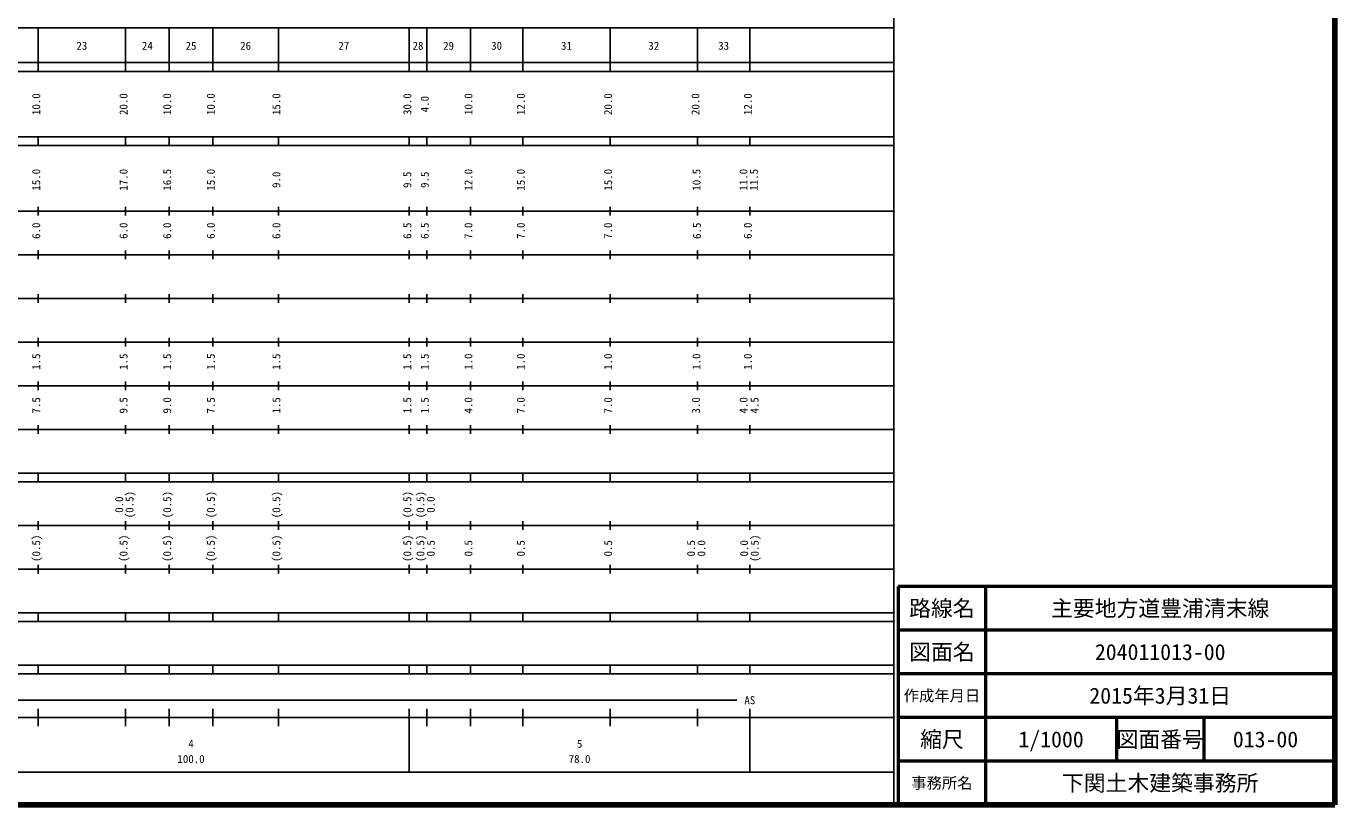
# Model space of a CAD drawing. Units: millimetres on the paper, enlarged 1000 times. Extents: x 40000 to 680000, y 20000 to 380000.
# Drawn here: x 380239 to 680000, y 20000 to 198357 of the extents above; entities that cross this region are included whole.
import ezdxf
from ezdxf.enums import TextEntityAlignment as Align

# ---------------------------------------------------------------- set-up
doc = ezdxf.new("R2010")
doc.units = ezdxf.units.MM
doc.header["$LTSCALE"] = 1000
for name, color, linetype, lineweight in [('M-TTL', 2, 'Continuous', 140), ('M-TTL-BAND', 7, 'Continuous', 25), ('M-TTL-FRAM', 2, 'Continuous', 50), ('M-TTL-LINE', 7, 'Continuous', 50)]:
    doc.layers.add(name, color=color, linetype=linetype, lineweight=lineweight)
doc.layers.add('M-TTL-TXT', color=7, linetype='Continuous')
doc.styles.add('ＭＳ ゴシック', font='')
doc.styles.get('ＭＳ ゴシック').set_extended_font_data('MS Gothic')

msp = doc.modelspace()

# ---------------------------------------------------------------- linework, layer by layer
at = {"layer": 'M-TTL'}
for p, q in [((680000, 20000), (680000, 380000)), ((40000, 20000), (680000, 20000))]:
    msp.add_line(p, q, dxfattribs=at)
at = {"layer": 'M-TTL-BAND'}
for p, q in [((579000, 20000), (579000, 370000)), ((68000, 198000), (579000, 198000)), ((383000, 188000), (383000, 198000)), ((403000, 188000), (403000, 198000)), ((413000, 188000), (413000, 198000)), ((423000, 188000), (423000, 198000)), ((438000, 188000), (438000, 198000)), ((468000, 188000), (468000, 198000)), ((472000, 188000), (472000, 198000)), ((482000, 188000), (482000, 198000)), ((494000, 188000), (494000, 198000)), ((514000, 188000), (514000, 198000)), ((534000, 188000), (534000, 198000)), ((546000, 188000), (546000, 198000)), ((40000, 190000), (579000, 190000)), ((40000, 188000), (579000, 188000)), ((40000, 173000), (579000, 173000)), ((40000, 171000), (579000, 171000)), ((383000, 171000), (383000, 173000)), ((403000, 171000), (403000, 173000)), ((413000, 171000), (413000, 173000)), ((423000, 171000), (423000, 173000)), ((438000, 171000), (438000, 173000)), ((468000, 171000), (468000, 173000)), ((472000, 171000), (472000, 173000)), ((482000, 171000), (482000, 173000)), ((494000, 171000), (494000, 173000)), ((514000, 171000), (514000, 173000)), ((534000, 171000), (534000, 173000)), ((546000, 171000), (546000, 173000)), ((40000, 156000), (579000, 156000)), ((383000, 155000), (383000, 157000)), ((403000, 155000), (403000, 157000)), ((413000, 155000), (413000, 157000)), ((423000, 155000), (423000, 157000)), ((438000, 155000), (438000, 157000)), ((468000, 155000), (468000, 157000)), ((472000, 155000), (472000, 157000)), ((482000, 155000), (482000, 157000)), ((494000, 155000), (494000, 157000)), ((514000, 155000), (514000, 157000)), ((534000, 155000), (534000, 157000)), ((546000, 155000), (546000, 157000)), ((383000, 145000), (383000, 147000)), ((403000, 145000), (403000, 147000)), ((413000, 145000), (413000, 147000)), ((423000, 145000), (423000, 147000)), ((438000, 145000), (438000, 147000)), ((468000, 145000), (468000, 147000)), ((472000, 145000), (472000, 147000)), ((482000, 145000), (482000, 147000)), ((494000, 145000), (494000, 147000)), ((514000, 145000), (514000, 147000)), ((534000, 145000), (534000, 147000)), ((546000, 145000), (546000, 147000)), ((46000, 146000), (579000, 146000)), ((52000, 136000), (579000, 136000)), ((383000, 135000), (383000, 137000)), ((403000, 135000), (403000, 137000)), ((413000, 135000), (413000, 137000)), ((423000, 135000), (423000, 137000)), ((438000, 135000), (438000, 137000)), ((468000, 135000), (468000, 137000)), ((472000, 135000), (472000, 137000)), ((482000, 135000), (482000, 137000)), ((494000, 135000), (494000, 137000)), ((514000, 135000), (514000, 137000)), ((534000, 135000), (534000, 137000)), ((546000, 135000), (546000, 137000)), ((46000, 126000), (579000, 126000)), ((383000, 125000), (383000, 127000)), ((403000, 125000), (403000, 127000)), ((413000, 125000), (413000, 127000)), ((423000, 125000), (423000, 127000)), ((438000, 125000), (438000, 127000)), ((468000, 125000), (468000, 127000)), ((472000, 125000), (472000, 127000)), ((482000, 125000), (482000, 127000)), ((494000, 125000), (494000, 127000)), ((514000, 125000), (514000, 127000)), ((534000, 125000), (534000, 127000)), ((546000, 125000), (546000, 127000)), ((383000, 115000), (383000, 117000)), ((403000, 115000), (403000, 117000)), ((413000, 115000), (413000, 117000)), ((423000, 115000), (423000, 117000)), ((438000, 115000), (438000, 117000)), ((468000, 115000), (468000, 117000)), ((472000, 115000), (472000, 117000)), ((482000, 115000), (482000, 117000)), ((494000, 115000), (494000, 117000)), ((514000, 115000), (514000, 117000)), ((534000, 115000), (534000, 117000)), ((546000, 115000), (546000, 117000)), ((52000, 116000), (579000, 116000)), ((46000, 106000), (579000, 106000)), ((383000, 105000), (383000, 107000)), ((403000, 105000), (403000, 107000)), ((413000, 105000), (413000, 107000)), ((423000, 105000), (423000, 107000)), ((438000, 105000), (438000, 107000)), ((468000, 105000), (468000, 107000)), ((472000, 105000), (472000, 107000)), ((482000, 105000), (482000, 107000)), ((494000, 105000), (494000, 107000)), ((514000, 105000), (514000, 107000)), ((534000, 105000), (534000, 107000)), ((546000, 105000), (546000, 107000)), ((40000, 96000), (579000, 96000)), ((383000, 94000), (383000, 96000)), ((403000, 94000), (403000, 96000)), ((413000, 94000), (413000, 96000)), ((423000, 94000), (423000, 96000)), ((438000, 94000), (438000, 96000)), ((468000, 94000), (468000, 96000)), ((472000, 94000), (472000, 96000)), ((482000, 94000), (482000, 96000)), ((494000, 94000), (494000, 96000)), ((514000, 94000), (514000, 96000)), ((534000, 94000), (534000, 96000)), ((546000, 94000), (546000, 96000)), ((40000, 94000), (579000, 94000)), ((49000, 84000), (579000, 84000)), ((383000, 83000), (383000, 85000)), ((403000, 83000), (403000, 85000)), ((413000, 83000), (413000, 85000)), ((423000, 83000), (423000, 85000)), ((438000, 83000), (438000, 85000)), ((468000, 83000), (468000, 85000)), ((472000, 83000), (472000, 85000)), ((482000, 83000), (482000, 85000)), ((494000, 83000), (494000, 85000)), ((514000, 83000), (514000, 85000)), ((534000, 83000), (534000, 85000)), ((546000, 83000), (546000, 85000)), ((383000, 73000), (383000, 75000)), ((403000, 73000), (403000, 75000)), ((413000, 73000), (413000, 75000)), ((423000, 73000), (423000, 75000)), ((438000, 73000), (438000, 75000)), ((468000, 73000), (468000, 75000)), ((472000, 73000), (472000, 75000)), ((482000, 73000), (482000, 75000)), ((494000, 73000), (494000, 75000)), ((514000, 73000), (514000, 75000)), ((534000, 73000), (534000, 75000)), ((546000, 73000), (546000, 75000)), ((40000, 74000), (579000, 74000)), ((40000, 64000), (579000, 64000)), ((383000, 62000), (383000, 64000)), ((403000, 62000), (403000, 64000)), ((413000, 62000), (413000, 64000)), ((423000, 62000), (423000, 64000)), ((438000, 62000), (438000, 64000)), ((468000, 62000), (468000, 64000)), ((472000, 62000), (472000, 64000)), ((482000, 62000), (482000, 64000)), ((494000, 62000), (494000, 64000)), ((514000, 62000), (514000, 64000)), ((534000, 62000), (534000, 64000)), ((546000, 62000), (546000, 64000)), ((40000, 62000), (579000, 62000)), ((40000, 52000), (579000, 52000)), ((383000, 50000), (383000, 52000)), ((403000, 50000), (403000, 52000)), ((413000, 50000), (413000, 52000)), ((423000, 50000), (423000, 52000)), ((438000, 50000), (438000, 52000)), ((468000, 50000), (468000, 52000)), ((472000, 50000), (472000, 52000)), ((482000, 50000), (482000, 52000)), ((494000, 50000), (494000, 52000)), ((514000, 50000), (514000, 52000)), ((534000, 50000), (534000, 52000)), ((546000, 50000), (546000, 52000)), ((40000, 50000), (579000, 50000)), ((71000, 44000), (543000, 44000)), ((383000, 38000), (383000, 42000)), ((403000, 38000), (403000, 42000)), ((413000, 38000), (413000, 42000)), ((423000, 38000), (423000, 42000)), ((438000, 38000), (438000, 42000)), ((468000, 27500), (468000, 42000)), ((472000, 38000), (472000, 42000)), ((482000, 38000), (482000, 42000)), ((494000, 38000), (494000, 42000)), ((514000, 38000), (514000, 42000)), ((534000, 38000), (534000, 42000)), ((546000, 27500), (546000, 42000)), ((40000, 40000), (579000, 40000)), ((68000, 27500), (579000, 27500))]:
    msp.add_line(p, q, dxfattribs=at)
at = {"layer": 'M-TTL-FRAM'}
for p, q in [((680000, 70000), (580000, 70000)), ((580000, 70000), (580000, 20000))]:
    msp.add_line(p, q, dxfattribs=at)
at = {"layer": 'M-TTL-LINE'}
for p, q in [((600000, 70000), (600000, 20000)), ((680000, 60000), (580000, 60000)), ((680000, 50000), (580000, 50000)), ((680000, 40000), (580000, 40000)), ((630000, 40000), (630000, 30000)), ((650000, 40000), (650000, 30000)), ((680000, 30000), (580000, 30000))]:
    msp.add_line(p, q, dxfattribs=at)

# ---------------------------------------------------------------- texts
at = {"layer": 'M-TTL-BAND', "style": 'ＭＳ ゴシック'}
for s, p in [('23', (393000, 192405)), ('24', (408000, 192405)), ('25', (418000, 192405)), ('26', (430500, 192405)), ('27', (453000, 192405)), ('28', (470000, 192405)), ('29', (477000, 192405)), ('30', (488000, 192405)), ('31', (504000, 192405)), ('32', (524000, 192405)), ('33', (540000, 192405)), ('AS', (546000, 42500)), ('4', (418000, 32523)), ('5', (507000, 32523)), ('100.0', (418000, 29033)), ('78.0', (507000, 29033))]:
    msp.add_text(s, height=1833, dxfattribs=at).set_placement(p, align=Align.BOTTOM_CENTER)
for s, p in [('10.0', (384000, 180500)), ('20.0', (404000, 180500)), ('10.0', (414000, 180500)), ('10.0', (424000, 180500)), ('15.0', (439000, 180500)), ('30.0', (469000, 180500)), ('10.0', (483000, 180500)), ('12.0', (495000, 180500)), ('20.0', (515000, 180500)), ('20.0', (535000, 180500)), ('12.0', (547000, 180500)), ('4.0', (473000, 180500)), ('15.0', (384000, 163174)), ('17.0', (404000, 163174)), ('16.5', (414000, 163174)), ('15.0', (424000, 163174)), ('9.0', (439000, 163174)), ('9.5', (469000, 163174)), ('9.5', (473000, 163174)), ('12.0', (483000, 163174)), ('15.0', (495000, 163174)), ('15.0', (515000, 163174)), ('10.5', (535244, 163174)), ('11.0', (545991, 163174)), ('11.5', (548383, 163174)), ('6.0', (384000, 151500)), ('6.0', (404000, 151500)), ('6.0', (414000, 151500)), ('6.0', (424000, 151500)), ('6.0', (439000, 151500)), ('6.5', (469000, 151500)), ('6.5', (473000, 151500)), ('7.0', (483000, 151500)), ('7.0', (495000, 151500)), ('7.0', (515000, 151500)), ('6.5', (535341, 151500)), ('6.0', (547000, 151500)), ('1.5', (384000, 121500)), ('1.5', (404000, 121500)), ('1.5', (414000, 121500)), ('1.5', (424000, 121500)), ('1.5', (439000, 121500)), ('1.5', (469000, 121500)), ('1.5', (473000, 121500)), ('1.0', (483000, 121500)), ('1.0', (495000, 121500)), ('1.0', (515000, 121500)), ('1.0', (535223, 121500)), ('1.0', (547000, 121500)), ('7.5', (384000, 111500)), ('9.5', (404000, 111500)), ('9.0', (414000, 111500)), ('7.5', (424000, 111500)), ('1.5', (439000, 111500)), ('1.5', (469000, 111500)), ('1.5', (473000, 111500)), ('4.0', (483000, 111500)), ('7.0', (495000, 111500)), ('7.0', (515000, 111500)), ('3.0', (535122, 111500)), ('4.0', (546031, 111500)), ('4.5', (548557, 111500)), ('0.0', (403000, 88764)), ('(0.5)', (405370, 88764)), ('(0.5)', (414000, 88764)), ('(0.5)', (424000, 88764)), ('(0.5)', (439000, 88764)), ('(0.5)', (469000, 88764)), ('(0.5)', (472000, 88764)), ('0.0', (474370, 88764)), ('(0.5)', (384000, 78764)), ('(0.5)', (404000, 78764)), ('(0.5)', (414000, 78764)), ('(0.5)', (424000, 78764)), ('(0.5)', (439000, 78764)), ('(0.5)', (469000, 78764)), ('(0.5)', (472000, 78764)), ('(0.5)', (548578, 78772)), ('0.5', (474370, 78764)), ('0.5', (483000, 78764)), ('0.5', (495000, 78764)), ('0.5', (515000, 78764)), ('0.5', (534000, 78764)), ('0.0', (536370, 78764)), ('0.0', (546159, 78764))]:
    msp.add_text(s, height=1833, rotation=90, dxfattribs=at).set_placement(p, align=Align.BOTTOM_CENTER)
at = {"layer": 'M-TTL-TXT', "style": 'ＭＳ ゴシック'}
for s, height, p in [('路線名', 3666, (590000, 65000)), ('路線名', 3666, (590000, 65000)), ('主要地方道豊浦清末線', 3666, (640000, 65000)), ('図面名', 3666, (590000, 55000)), ('図面名', 3666, (590000, 55000)), ('204011013-00', 3666, (640000, 55000)), ('作成年月日', 2566, (590000, 45000)), ('作成年月日', 2566, (590000, 45000)), ('2015年3月31日', 3666, (640000, 45000)), ('縮尺', 3666, (590000, 35000)), ('縮尺', 3666, (590000, 35000)), ('1/1000', 3666, (615000, 35000)), ('図面番号', 3666, (640000, 35000)), ('図面番号', 3666, (640000, 35000)), ('013-00', 3666, (664125, 35000)), ('下関土木建築事務所', 3666, (640000, 25000)), ('事務所名', 2566, (590000, 25000)), ('事務所名', 2566, (590000, 25000))]:
    msp.add_text(s, height=height, dxfattribs=at).set_placement(p, align=Align.MIDDLE_CENTER)

doc.saveas('drawing.dxf')
